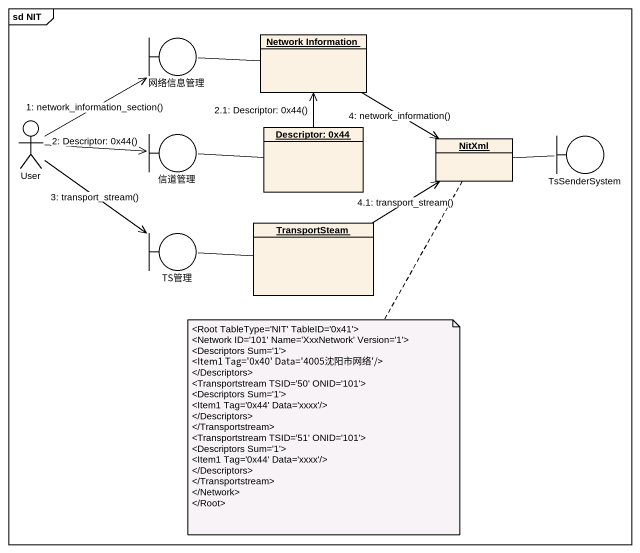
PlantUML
@startuml
mainframe sd NIT
allowmixing
hide circle
hide empty members
boundary 网络信息管理
object "Network Information" as Network_Information
actor User
boundary 信道管理
object "Descriptor: 0x44" as Descriptor_0x44
object NitXml
boundary TsSenderSystem
boundary TS管理
object TransportSteam
网络信息管理 -right- Network_Information
信道管理 -right- Descriptor_0x44
NitXml -right- TsSenderSystem
TS管理 -right- TransportSteam
User -up-> 网络信息管理 : 1: network_information_section()
User -right-> 信道管理 : 2: Descriptor: 0x44()
Descriptor_0x44 -up-> Network_Information : 2.1: Descriptor: 0x44()
User --> TS管理 : 3: transport_stream()
Network_Information -right-> NitXml : 4: network_information()
TransportSteam -up-> NitXml : 4.1: transport_stream()
note bottom of NitXml
  <Root TableType='NIT' TableID='0x41'>
  <Network ID='101' Name='XxxNetwork' Version='1'>
  <Descriptors Sum='1'>
  <Item1 Tag='0x40' Data='4005沈阳市网络'/>
  </Descriptors>
  <Transportstream TSID='50' ONID='101'>
  <Descriptors Sum='1'>
  <Item1 Tag='0x44' Data='xxxx'/>
  </Descriptors>
  </Transportstream>
  <Transportstream TSID='51' ONID='101'>
  <Descriptors Sum='1'>
  <Item1 Tag='0x44' Data='xxxx'/>
  </Descriptors>
  </Transportstream>
  </Network>
  </Root>
end note
@enduml
